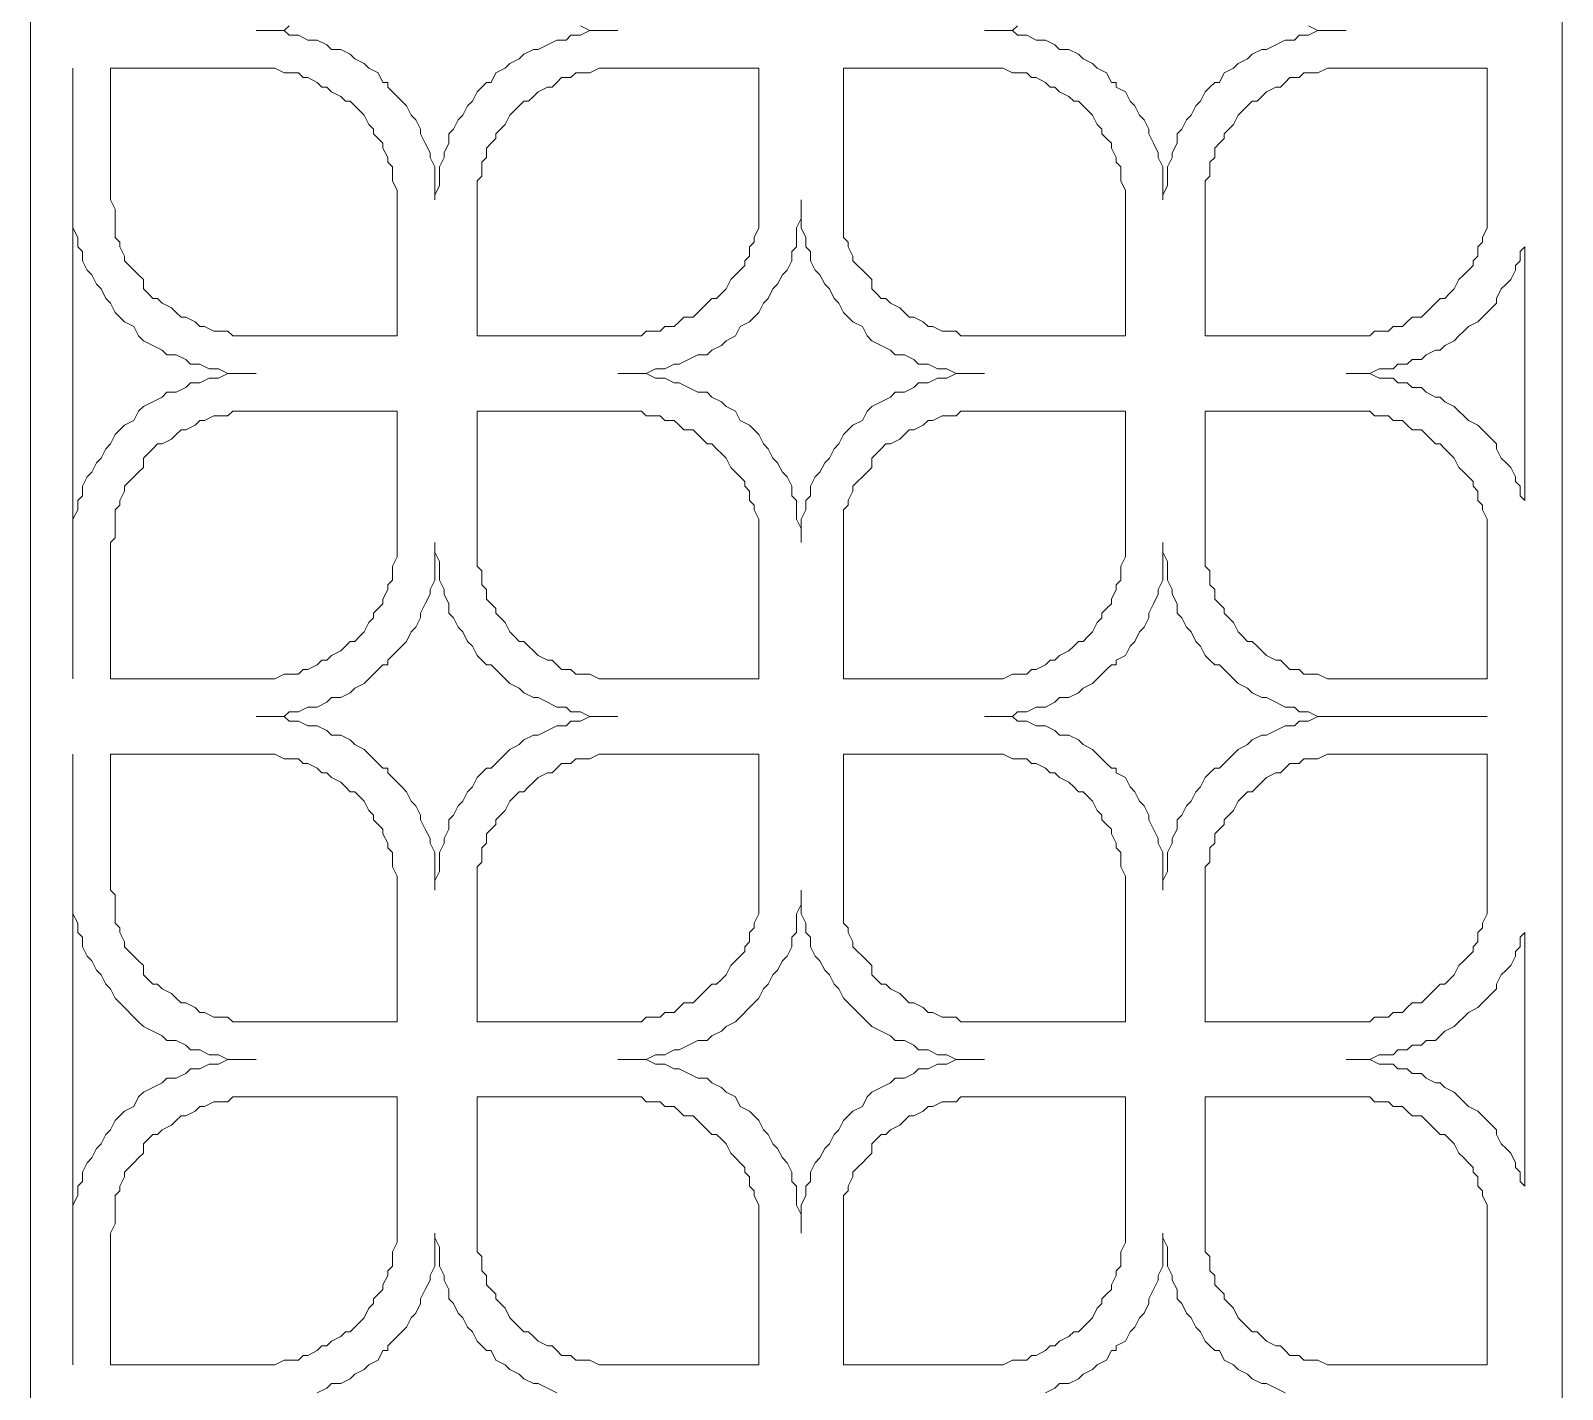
# Model space of a CAD drawing. Extents: x -66030 to 95157, y -13132 to 45879.
# Drawn here: x 18746 to 20019, y 25344 to 26474 of the extents above; entities that cross this region are included whole.
import ezdxf

# ---------------------------------------------------------------- set-up
doc = ezdxf.new("R2010")
doc.units = 0
doc.header["$LTSCALE"] = 100
doc.header["$MEASUREMENT"] = 0
doc.layers.get('0').update_dxf_attribs({"linetype": 'CONTINUOUS'})

msp = doc.modelspace()

# ---------------------------------------------------------------- linework, layer by layer
at = {"lineweight": 0}
for points in [[(18746.1, 26504.9), (18746.1, 26442.4), (18746.1, 25934.6), (18746.1, 25872.1), (18746.1, 25364.3), (18746.1, 25301.8)], [(20019.4, 25301.8), (20019.4, 25364.3), (20019.4, 25872.1), (20019.4, 25903.3), (20019.4, 25903.3), (20019.4, 25934.6), (20019.4, 26442.4), (20019.4, 26504.9)], [(19203.1, 26477.5), (19210.9, 26473.6), (19218.7, 26473.6), (19226.5, 26473.6), (19234.3, 26473.6), (19234.3, 26473.6), (19226.5, 26473.6), (19218.7, 26473.6), (19210.9, 26473.6), (19203.1, 26469.7), (19195.3, 26469.7), (19191.4, 26465.8), (19183.6, 26465.8), (19175.8, 26461.9), (19167.9, 26458), (19164, 26458), (19156.2, 26454.1), (19152.3, 26450.2), (19144.5, 26446.3), (19140.6, 26442.4), (19132.8, 26438.5), (19128.9, 26430.6), (19125, 26430.6), (19121.1, 26426.7), (19117.2, 26422.8), (19113.3, 26415), (19109.4, 26411.1), (19105.4, 26403.3), (19101.5, 26399.4), (19097.6, 26391.6), (19093.7, 26387.7), (19093.7, 26379.9), (19089.8, 26372.1), (19089.8, 26368.1), (19085.9, 26360.3), (19085.9, 26352.5), (19085.9, 26344.7), (19082, 26336.9), (19082, 26333), (19082, 26336.9), (19082, 26344.7), (19082, 26352.5), (19082, 26360.3), (19078.1, 26368.1), (19078.1, 26372.1), (19074.2, 26379.9), (19070.3, 26387.7), (19070.3, 26391.6), (19066.4, 26399.4), (19062.5, 26403.3), (19058.6, 26411.1), (19054.7, 26415), (19046.9, 26422.8), (19043, 26426.7), (19043, 26430.6), (19039, 26430.6), (19035.1, 26438.5), (19027.3, 26442.4), (19023.4, 26446.3), (19015.6, 26450.2), (19011.7, 26454.1), (19003.9, 26458), (18996.1, 26458), (18992.2, 26461.9), (18984.4, 26465.8), (18976.6, 26465.8), (18968.7, 26469.7), (18960.9, 26469.7), (18957, 26473.6), (18949.2, 26473.6), (18941.4, 26473.6), (18933.6, 26473.6), (18941.4, 26473.6), (18949.2, 26473.6), (18957, 26473.6), (18960.9, 26477.5)], [(19808.5, 26477.5), (19816.3, 26473.6), (19824.1, 26473.6), (19832, 26473.6), (19839.8, 26473.6), (19839.8, 26473.6), (19832, 26473.6), (19824.1, 26473.6), (19816.3, 26473.6), (19808.5, 26469.7), (19800.7, 26469.7), (19796.8, 26465.8), (19789, 26465.8), (19781.2, 26461.9), (19773.4, 26458), (19769.5, 26458), (19761.7, 26454.1), (19757.7, 26450.2), (19749.9, 26446.3), (19746, 26442.4), (19738.2, 26438.5), (19734.3, 26430.6), (19730.4, 26430.6), (19726.5, 26426.7), (19722.6, 26422.8), (19718.7, 26415), (19714.8, 26411.1), (19710.9, 26403.3), (19707, 26399.4), (19703.1, 26391.6), (19699.2, 26387.7), (19699.2, 26379.9), (19695.2, 26372.1), (19695.2, 26368.1), (19691.3, 26360.3), (19691.3, 26352.5), (19691.3, 26344.7), (19687.4, 26336.9), (19687.4, 26333), (19687.4, 26336.9), (19687.4, 26344.7), (19687.4, 26352.5), (19687.4, 26360.3), (19683.5, 26368.1), (19683.5, 26372.1), (19679.6, 26379.9), (19675.7, 26387.7), (19675.7, 26391.6), (19671.8, 26399.4), (19667.9, 26403.3), (19664, 26411.1), (19660.1, 26415), (19656.2, 26422.8), (19648.4, 26426.7), (19648.4, 26430.6), (19644.5, 26430.6), (19640.6, 26438.5), (19632.8, 26442.4), (19628.8, 26446.3), (19621, 26450.2), (19617.1, 26454.1), (19609.3, 26458), (19601.5, 26458), (19597.6, 26461.9), (19589.8, 26465.8), (19582, 26465.8), (19574.2, 26469.7), (19566.4, 26469.7), (19562.4, 26473.6), (19554.6, 26473.6), (19546.8, 26473.6), (19539, 26473.6), (19546.8, 26473.6), (19554.6, 26473.6), (19562.4, 26473.6), (19566.4, 26477.5)], [(19183.6, 25340.9), (19175.8, 25344.8), (19167.9, 25348.7), (19164, 25348.7), (19156.2, 25352.6), (19152.3, 25356.5), (19144.5, 25360.4), (19140.6, 25364.3), (19132.8, 25368.2), (19128.9, 25376), (19125, 25376), (19121.1, 25379.9), (19117.2, 25383.8), (19113.3, 25391.7), (19109.4, 25395.6), (19105.4, 25403.4), (19101.5, 25407.3), (19097.6, 25415.1), (19093.7, 25419), (19093.7, 25426.8), (19089.8, 25434.6), (19089.8, 25438.5), (19085.9, 25446.3), (19085.9, 25454.2), (19085.9, 25462), (19082, 25469.8), (19082, 25473.7), (19082, 25469.8), (19082, 25462), (19082, 25454.2), (19082, 25446.3), (19078.1, 25438.5), (19078.1, 25434.6), (19074.2, 25426.8), (19070.3, 25419), (19070.3, 25415.1), (19066.4, 25407.3), (19062.5, 25403.4), (19058.6, 25395.6), (19054.7, 25391.7), (19046.9, 25383.8), (19043, 25379.9), (19043, 25376), (19039, 25376), (19035.1, 25368.2), (19027.3, 25364.3), (19023.4, 25360.4), (19015.6, 25356.5), (19011.7, 25352.6), (19003.9, 25348.7), (18996.1, 25348.7), (18992.2, 25344.8), (18984.4, 25340.9)], [(19789, 25340.9), (19781.2, 25344.8), (19773.4, 25348.7), (19769.5, 25348.7), (19761.7, 25352.6), (19757.7, 25356.5), (19749.9, 25360.4), (19746, 25364.3), (19738.2, 25368.2), (19734.3, 25376), (19730.4, 25376), (19726.5, 25379.9), (19722.6, 25383.8), (19718.7, 25391.7), (19714.8, 25395.6), (19710.9, 25403.4), (19707, 25407.3), (19703.1, 25415.1), (19699.2, 25419), (19699.2, 25426.8), (19695.2, 25434.6), (19695.2, 25438.5), (19691.3, 25446.3), (19691.3, 25454.2), (19691.3, 25462), (19687.4, 25469.8), (19687.4, 25473.7), (19687.4, 25469.8), (19687.4, 25462), (19687.4, 25454.2), (19687.4, 25446.3), (19683.5, 25438.5), (19683.5, 25434.6), (19679.6, 25426.8), (19675.7, 25419), (19675.7, 25415.1), (19671.8, 25407.3), (19667.9, 25403.4), (19664, 25395.6), (19660.1, 25391.7), (19656.2, 25383.8), (19648.4, 25379.9), (19648.4, 25376), (19644.5, 25376), (19640.6, 25368.2), (19632.8, 25364.3), (19628.8, 25360.4), (19621, 25356.5), (19617.1, 25352.6), (19609.3, 25348.7), (19601.5, 25348.7), (19597.6, 25344.8), (19589.8, 25340.9)]]:
    msp.add_lwpolyline(points, dxfattribs=at)
for points in [[(18781.3, 26442.4), (18781.3, 26442.4), (18781.3, 26333), (18781.3, 26325.2), (18781.3, 26317.4), (18781.3, 26309.6), (18785.2, 26301.7), (18785.2, 26293.9), (18789.1, 26290), (18789.1, 26282.2), (18793, 26274.4), (18796.9, 26270.5), (18800.8, 26262.7), (18804.7, 26258.8), (18808.6, 26251), (18812.5, 26247.1), (18816.4, 26239.3), (18820.3, 26235.3), (18824.2, 26231.4), (18824.2, 26231.4), (18832, 26227.5), (18835.9, 26219.7), (18839.8, 26215.8), (18847.7, 26211.9), (18855.5, 26208), (18859.4, 26204.1), (18867.2, 26204.1), (18875, 26200.2), (18878.9, 26196.3), (18886.7, 26196.3), (18894.5, 26192.4), (18902.3, 26192.4), (18910.1, 26188.5), (18918, 26188.5), (18925.8, 26188.5), (18933.6, 26188.5), (18925.8, 26188.5), (18918, 26188.5), (18910.1, 26188.5), (18902.3, 26184.6), (18894.5, 26184.6), (18886.7, 26180.7), (18878.9, 26180.7), (18875, 26176.8), (18867.2, 26172.9), (18859.4, 26172.9), (18855.5, 26168.9), (18847.7, 26165), (18839.8, 26161.1), (18835.9, 26157.2), (18832, 26149.4), (18824.2, 26145.5), (18824.2, 26145.5), (18820.3, 26141.6), (18816.4, 26137.7), (18812.5, 26129.9), (18808.6, 26126), (18804.7, 26118.2), (18800.8, 26114.3), (18796.9, 26106.4), (18793, 26102.5), (18789.1, 26094.7), (18789.1, 26086.9), (18785.2, 26083), (18785.2, 26075.2), (18781.3, 26067.4), (18781.3, 26059.6), (18781.3, 26051.8), (18781.3, 26047.9), (18781.3, 25934.6), (18781.3, 25934.6), (18781.3, 26442.4)], [(18933.6, 26219.7), (19050.8, 26219.7), (19050.8, 26333), (19050.8, 26336.9), (19050.8, 26340.8), (19046.9, 26348.6), (19046.9, 26352.5), (19046.9, 26360.3), (19043, 26364.2), (19043, 26368.1), (19039, 26376), (19039, 26379.9), (19035.1, 26383.8), (19031.2, 26387.7), (19031.2, 26391.6), (19027.3, 26395.5), (19023.4, 26403.3), (19019.5, 26407.2), (19015.6, 26411.1), (19011.7, 26415), (19007.8, 26415), (19003.9, 26418.9), (18996.1, 26422.8), (18992.2, 26426.7), (18988.3, 26426.7), (18984.4, 26430.6), (18976.6, 26434.6), (18972.6, 26434.6), (18968.7, 26438.5), (18960.9, 26438.5), (18957, 26438.5), (18949.2, 26442.4), (18945.3, 26442.4), (18937.5, 26442.4), (18933.6, 26442.4), (18812.5, 26442.4), (18812.5, 26333), (18816.4, 26325.2), (18816.4, 26321.3), (18816.4, 26313.5), (18816.4, 26309.6), (18816.4, 26301.7), (18820.3, 26297.8), (18820.3, 26293.9), (18824.2, 26286.1), (18824.2, 26282.2), (18828.1, 26278.3), (18832, 26274.4), (18835.9, 26270.5), (18839.8, 26266.6), (18839.8, 26258.8), (18843.7, 26254.9), (18847.7, 26251), (18851.6, 26251), (18855.5, 26247.1), (18863.3, 26243.2), (18867.2, 26239.3), (18871.1, 26235.3), (18875, 26235.3), (18882.8, 26231.4), (18886.7, 26227.5), (18890.6, 26227.5), (18898.4, 26223.6), (18902.3, 26223.6), (18910.1, 26223.6), (18914.1, 26219.7), (18921.9, 26219.7), (18925.8, 26219.7), (18933.6, 26219.7)], [(19117.2, 26219.7), (19234.3, 26219.7), (19242.2, 26219.7), (19246.1, 26219.7), (19253.9, 26219.7), (19257.8, 26223.6), (19265.6, 26223.6), (19269.5, 26223.6), (19273.4, 26227.5), (19281.2, 26227.5), (19285.1, 26231.4), (19289, 26235.3), (19296.8, 26235.3), (19300.7, 26239.3), (19304.7, 26243.2), (19308.6, 26247.1), (19312.5, 26251), (19316.4, 26251), (19320.3, 26254.9), (19324.2, 26258.8), (19328.1, 26266.6), (19332, 26270.5), (19335.9, 26274.4), (19339.8, 26278.3), (19339.8, 26282.2), (19343.7, 26286.1), (19343.7, 26293.9), (19347.6, 26297.8), (19347.6, 26301.7), (19351.5, 26309.6), (19351.5, 26313.5), (19351.5, 26321.3), (19351.5, 26325.2), (19351.5, 26333), (19351.5, 26442.4), (19234.3, 26442.4), (19230.4, 26442.4), (19222.6, 26442.4), (19218.7, 26442.4), (19210.9, 26438.5), (19207, 26438.5), (19199.2, 26438.5), (19195.3, 26434.6), (19187.5, 26434.6), (19183.6, 26430.6), (19179.7, 26426.7), (19175.8, 26426.7), (19167.9, 26422.8), (19164, 26418.9), (19160.1, 26415), (19156.2, 26415), (19152.3, 26411.1), (19148.4, 26407.2), (19144.5, 26403.3), (19140.6, 26395.5), (19136.7, 26391.6), (19132.8, 26387.7), (19132.8, 26383.8), (19128.9, 26379.9), (19125, 26376), (19125, 26368.1), (19121.1, 26364.2), (19121.1, 26360.3), (19121.1, 26352.5), (19117.2, 26348.6), (19117.2, 26340.8), (19117.2, 26336.9), (19117.2, 26333), (19117.2, 26219.7)], [(19656.2, 26219.7), (19539, 26219.7), (19531.2, 26219.7), (19527.3, 26219.7), (19519.5, 26219.7), (19515.6, 26223.6), (19507.8, 26223.6), (19503.9, 26223.6), (19496, 26227.5), (19492.1, 26227.5), (19488.2, 26231.4), (19480.4, 26235.3), (19476.5, 26235.3), (19472.6, 26239.3), (19468.7, 26243.2), (19460.9, 26247.1), (19457, 26251), (19453.1, 26251), (19449.2, 26254.9), (19445.3, 26258.8), (19445.3, 26266.6), (19441.4, 26270.5), (19437.5, 26274.4), (19433.5, 26278.3), (19429.6, 26282.2), (19429.6, 26286.1), (19425.7, 26293.9), (19425.7, 26297.8), (19421.8, 26301.7), (19421.8, 26309.6), (19421.8, 26313.5), (19421.8, 26321.3), (19421.8, 26325.2), (19421.8, 26333), (19421.8, 26442.4), (19539, 26442.4), (19542.9, 26442.4), (19550.7, 26442.4), (19554.6, 26442.4), (19562.4, 26438.5), (19566.4, 26438.5), (19574.2, 26438.5), (19578.1, 26434.6), (19582, 26434.6), (19589.8, 26430.6), (19593.7, 26426.7), (19597.6, 26426.7), (19601.5, 26422.8), (19609.3, 26418.9), (19613.2, 26415), (19617.1, 26415), (19621, 26411.1), (19624.9, 26407.2), (19628.8, 26403.3), (19632.8, 26395.5), (19636.7, 26391.6), (19636.7, 26387.7), (19640.6, 26383.8), (19644.5, 26379.9), (19644.5, 26376), (19648.4, 26368.1), (19648.4, 26364.2), (19652.3, 26360.3), (19652.3, 26352.5), (19652.3, 26348.6), (19656.2, 26340.8), (19656.2, 26336.9), (19656.2, 26333), (19656.2, 26219.7)], [(19839.8, 26219.7), (19722.6, 26219.7), (19722.6, 26333), (19722.6, 26336.9), (19722.6, 26340.8), (19722.6, 26348.6), (19726.5, 26352.5), (19726.5, 26360.3), (19726.5, 26364.2), (19730.4, 26368.1), (19730.4, 26376), (19734.3, 26379.9), (19738.2, 26383.8), (19738.2, 26387.7), (19742.1, 26391.6), (19746, 26395.5), (19749.9, 26403.3), (19753.8, 26407.2), (19757.7, 26411.1), (19761.7, 26415), (19765.6, 26415), (19769.5, 26418.9), (19773.4, 26422.8), (19781.2, 26426.7), (19785.1, 26426.7), (19789, 26430.6), (19792.9, 26434.6), (19800.7, 26434.6), (19804.6, 26438.5), (19812.4, 26438.5), (19816.3, 26438.5), (19824.1, 26442.4), (19828.1, 26442.4), (19835.9, 26442.4), (19839.8, 26442.4), (19956.9, 26442.4), (19956.9, 26333), (19956.9, 26325.2), (19956.9, 26321.3), (19956.9, 26313.5), (19956.9, 26309.6), (19953, 26301.7), (19953, 26297.8), (19949.1, 26293.9), (19949.1, 26286.1), (19945.2, 26282.2), (19945.2, 26278.3), (19941.3, 26274.4), (19937.4, 26270.5), (19933.5, 26266.6), (19929.6, 26258.8), (19925.7, 26254.9), (19921.8, 26251), (19917.9, 26251), (19914, 26247.1), (19910.1, 26243.2), (19906.2, 26239.3), (19902.3, 26235.3), (19894.5, 26235.3), (19890.5, 26231.4), (19886.6, 26227.5), (19878.8, 26227.5), (19874.9, 26223.6), (19871, 26223.6), (19863.2, 26223.6), (19859.3, 26219.7), (19851.5, 26219.7), (19847.6, 26219.7), (19839.8, 26219.7)], [(19234.3, 26188.5), (19242.2, 26188.5), (19250, 26188.5), (19257.8, 26188.5), (19265.6, 26184.6), (19273.4, 26184.6), (19281.2, 26180.7), (19285.1, 26180.7), (19292.9, 26176.8), (19300.7, 26172.9), (19308.6, 26172.9), (19312.5, 26168.9), (19320.3, 26165), (19324.2, 26161.1), (19332, 26157.2), (19335.9, 26149.4), (19343.7, 26145.5), (19343.7, 26145.5), (19347.6, 26141.6), (19351.5, 26137.7), (19355.4, 26129.9), (19359.3, 26126), (19363.2, 26118.2), (19367.1, 26114.3), (19371.1, 26106.4), (19375, 26102.5), (19378.9, 26094.7), (19378.9, 26086.9), (19382.8, 26083), (19382.8, 26075.2), (19382.8, 26067.4), (19386.7, 26059.6), (19386.7, 26051.8), (19386.7, 26047.9), (19386.7, 26051.8), (19386.7, 26059.6), (19386.7, 26067.4), (19390.6, 26075.2), (19390.6, 26083), (19394.5, 26086.9), (19394.5, 26094.7), (19398.4, 26102.5), (19402.3, 26106.4), (19406.2, 26114.3), (19410.1, 26118.2), (19414, 26126), (19417.9, 26129.9), (19421.8, 26137.7), (19425.7, 26141.6), (19429.6, 26145.5), (19429.6, 26145.5), (19437.5, 26149.4), (19441.4, 26157.2), (19445.3, 26161.1), (19453.1, 26165), (19460.9, 26168.9), (19464.8, 26172.9), (19472.6, 26172.9), (19480.4, 26176.8), (19484.3, 26180.7), (19492.1, 26180.7), (19500, 26184.6), (19507.8, 26184.6), (19515.6, 26188.5), (19523.4, 26188.5), (19531.2, 26188.5), (19539, 26188.5), (19531.2, 26188.5), (19523.4, 26188.5), (19515.6, 26188.5), (19507.8, 26192.4), (19500, 26192.4), (19492.1, 26196.3), (19484.3, 26196.3), (19480.4, 26200.2), (19472.6, 26204.1), (19464.8, 26204.1), (19460.9, 26208), (19453.1, 26211.9), (19445.3, 26215.8), (19441.4, 26219.7), (19437.5, 26227.5), (19429.6, 26231.4), (19429.6, 26231.4), (19425.7, 26235.3), (19421.8, 26239.3), (19417.9, 26247.1), (19414, 26251), (19410.1, 26258.8), (19406.2, 26262.7), (19402.3, 26270.5), (19398.4, 26274.4), (19394.5, 26282.2), (19394.5, 26290), (19390.6, 26293.9), (19390.6, 26301.7), (19386.7, 26309.6), (19386.7, 26317.4), (19386.7, 26325.2), (19386.7, 26333), (19386.7, 26325.2), (19386.7, 26317.4), (19382.8, 26309.6), (19382.8, 26301.7), (19382.8, 26293.9), (19378.9, 26290), (19378.9, 26282.2), (19375, 26274.4), (19371.1, 26270.5), (19367.1, 26262.7), (19363.2, 26258.8), (19359.3, 26251), (19355.4, 26247.1), (19351.5, 26239.3), (19347.6, 26235.3), (19343.7, 26231.4), (19343.7, 26231.4), (19335.9, 26227.5), (19332, 26219.7), (19324.2, 26215.8), (19320.3, 26211.9), (19312.5, 26208), (19308.6, 26204.1), (19300.7, 26204.1), (19292.9, 26200.2), (19285.1, 26196.3), (19281.2, 26196.3), (19273.4, 26192.4), (19265.6, 26192.4), (19257.8, 26188.5), (19250, 26188.5), (19242.2, 26188.5), (19234.3, 26188.5)], [(19988.2, 26083), (19984.3, 26086.9), (19984.3, 26094.7), (19980.4, 26098.6), (19980.4, 26102.5), (19976.5, 26110.4), (19972.6, 26114.3), (19968.7, 26118.2), (19964.8, 26126), (19964.8, 26129.9), (19960.9, 26133.8), (19956.9, 26137.7), (19953, 26141.6), (19949.1, 26145.5), (19941.3, 26149.4), (19937.4, 26153.3), (19933.5, 26157.2), (19929.6, 26161.1), (19921.8, 26165), (19917.9, 26168.9), (19914, 26168.9), (19906.2, 26172.9), (19902.3, 26176.8), (19894.5, 26176.8), (19890.5, 26180.7), (19882.7, 26180.7), (19878.8, 26184.6), (19871, 26184.6), (19867.1, 26184.6), (19859.3, 26188.5), (19851.5, 26188.5), (19847.6, 26188.5), (19839.8, 26188.5), (19847.6, 26188.5), (19851.5, 26188.5), (19859.3, 26188.5), (19867.1, 26192.4), (19871, 26192.4), (19878.8, 26192.4), (19882.7, 26196.3), (19890.5, 26196.3), (19894.5, 26200.2), (19902.3, 26200.2), (19906.2, 26204.1), (19914, 26208), (19917.9, 26208), (19921.8, 26211.9), (19929.6, 26215.8), (19933.5, 26219.7), (19937.4, 26223.6), (19941.3, 26227.5), (19949.1, 26231.4), (19953, 26235.3), (19956.9, 26239.3), (19960.9, 26243.2), (19964.8, 26247.1), (19964.8, 26251), (19968.7, 26258.8), (19972.6, 26262.7), (19976.5, 26266.6), (19980.4, 26274.4), (19980.4, 26278.3), (19984.3, 26282.2), (19984.3, 26290), (19988.2, 26293.9), (19988.2, 26083)], [(18933.6, 26157.2), (19050.8, 26157.2), (19050.8, 26047.9), (19050.8, 26040), (19050.8, 26036.1), (19046.9, 26028.3), (19046.9, 26024.4), (19046.9, 26016.6), (19043, 26012.7), (19043, 26008.8), (19039, 26001), (19039, 25997.1), (19035.1, 25993.2), (19031.2, 25989.3), (19031.2, 25985.4), (19027.3, 25981.5), (19023.4, 25973.6), (19019.5, 25969.7), (19015.6, 25965.8), (19011.7, 25965.8), (19007.8, 25961.9), (19003.9, 25958), (18996.1, 25954.1), (18992.2, 25950.2), (18988.3, 25950.2), (18984.4, 25946.3), (18976.6, 25942.4), (18972.6, 25942.4), (18968.7, 25938.5), (18960.9, 25938.5), (18957, 25938.5), (18949.2, 25934.6), (18945.3, 25934.6), (18937.5, 25934.6), (18933.6, 25934.6), (18812.5, 25934.6), (18812.5, 26047.9), (18816.4, 26051.8), (18816.4, 26055.7), (18816.4, 26063.5), (18816.4, 26067.4), (18816.4, 26075.2), (18820.3, 26079.1), (18820.3, 26083), (18824.2, 26090.8), (18824.2, 26094.7), (18828.1, 26098.6), (18832, 26102.5), (18835.9, 26106.4), (18839.8, 26110.4), (18839.8, 26118.2), (18843.7, 26122.1), (18847.7, 26126), (18851.6, 26129.9), (18855.5, 26129.9), (18863.3, 26133.8), (18867.2, 26137.7), (18871.1, 26141.6), (18875, 26141.6), (18882.8, 26145.5), (18886.7, 26149.4), (18890.6, 26149.4), (18898.4, 26153.3), (18902.3, 26153.3), (18910.1, 26153.3), (18914.1, 26157.2), (18921.9, 26157.2), (18925.8, 26157.2), (18933.6, 26157.2)], [(19117.2, 26157.2), (19234.3, 26157.2), (19242.2, 26157.2), (19246.1, 26157.2), (19253.9, 26157.2), (19257.8, 26153.3), (19265.6, 26153.3), (19269.5, 26153.3), (19273.4, 26149.4), (19281.2, 26149.4), (19285.1, 26145.5), (19289, 26141.6), (19296.8, 26141.6), (19300.7, 26137.7), (19304.7, 26133.8), (19308.6, 26129.9), (19312.5, 26129.9), (19316.4, 26126), (19320.3, 26122.1), (19324.2, 26118.2), (19328.1, 26110.4), (19332, 26106.4), (19335.9, 26102.5), (19339.8, 26098.6), (19339.8, 26094.7), (19343.7, 26090.8), (19343.7, 26083), (19347.6, 26079.1), (19347.6, 26075.2), (19351.5, 26067.4), (19351.5, 26063.5), (19351.5, 26055.7), (19351.5, 26051.8), (19351.5, 26047.9), (19351.5, 25934.6), (19234.3, 25934.6), (19230.4, 25934.6), (19222.6, 25934.6), (19218.7, 25934.6), (19210.9, 25938.5), (19207, 25938.5), (19199.2, 25938.5), (19195.3, 25942.4), (19187.5, 25942.4), (19183.6, 25946.3), (19179.7, 25950.2), (19175.8, 25950.2), (19167.9, 25954.1), (19164, 25958), (19160.1, 25961.9), (19156.2, 25965.8), (19152.3, 25965.8), (19148.4, 25969.7), (19144.5, 25973.6), (19140.6, 25981.5), (19136.7, 25985.4), (19132.8, 25989.3), (19132.8, 25993.2), (19128.9, 25997.1), (19125, 26001), (19125, 26008.8), (19121.1, 26012.7), (19121.1, 26016.6), (19121.1, 26024.4), (19117.2, 26028.3), (19117.2, 26036.1), (19117.2, 26040), (19117.2, 26047.9), (19117.2, 26157.2)], [(19656.2, 26157.2), (19539, 26157.2), (19531.2, 26157.2), (19527.3, 26157.2), (19519.5, 26157.2), (19515.6, 26153.3), (19507.8, 26153.3), (19503.9, 26153.3), (19496, 26149.4), (19492.1, 26149.4), (19488.2, 26145.5), (19480.4, 26141.6), (19476.5, 26141.6), (19472.6, 26137.7), (19468.7, 26133.8), (19460.9, 26129.9), (19457, 26129.9), (19453.1, 26126), (19449.2, 26122.1), (19445.3, 26118.2), (19445.3, 26110.4), (19441.4, 26106.4), (19437.5, 26102.5), (19433.5, 26098.6), (19429.6, 26094.7), (19429.6, 26090.8), (19425.7, 26083), (19425.7, 26079.1), (19421.8, 26075.2), (19421.8, 26067.4), (19421.8, 26063.5), (19421.8, 26055.7), (19421.8, 26051.8), (19421.8, 26047.9), (19421.8, 25934.6), (19539, 25934.6), (19542.9, 25934.6), (19550.7, 25934.6), (19554.6, 25934.6), (19562.4, 25938.5), (19566.4, 25938.5), (19574.2, 25938.5), (19578.1, 25942.4), (19582, 25942.4), (19589.8, 25946.3), (19593.7, 25950.2), (19597.6, 25950.2), (19601.5, 25954.1), (19609.3, 25958), (19613.2, 25961.9), (19617.1, 25965.8), (19621, 25965.8), (19624.9, 25969.7), (19628.8, 25973.6), (19632.8, 25981.5), (19636.7, 25985.4), (19636.7, 25989.3), (19640.6, 25993.2), (19644.5, 25997.1), (19644.5, 26001), (19648.4, 26008.8), (19648.4, 26012.7), (19652.3, 26016.6), (19652.3, 26024.4), (19652.3, 26028.3), (19656.2, 26036.1), (19656.2, 26040), (19656.2, 26047.9), (19656.2, 26157.2)], [(19839.8, 26157.2), (19722.6, 26157.2), (19722.6, 26047.9), (19722.6, 26040), (19722.6, 26036.1), (19722.6, 26028.3), (19726.5, 26024.4), (19726.5, 26016.6), (19726.5, 26012.7), (19730.4, 26008.8), (19730.4, 26001), (19734.3, 25997.1), (19738.2, 25993.2), (19738.2, 25989.3), (19742.1, 25985.4), (19746, 25981.5), (19749.9, 25973.6), (19753.8, 25969.7), (19757.7, 25965.8), (19761.7, 25965.8), (19765.6, 25961.9), (19769.5, 25958), (19773.4, 25954.1), (19781.2, 25950.2), (19785.1, 25950.2), (19789, 25946.3), (19792.9, 25942.4), (19800.7, 25942.4), (19804.6, 25938.5), (19812.4, 25938.5), (19816.3, 25938.5), (19824.1, 25934.6), (19828.1, 25934.6), (19835.9, 25934.6), (19839.8, 25934.6), (19956.9, 25934.6), (19956.9, 26047.9), (19956.9, 26051.8), (19956.9, 26055.7), (19956.9, 26063.5), (19956.9, 26067.4), (19953, 26075.2), (19953, 26079.1), (19949.1, 26083), (19949.1, 26090.8), (19945.2, 26094.7), (19945.2, 26098.6), (19941.3, 26102.5), (19937.4, 26106.4), (19933.5, 26110.4), (19929.6, 26118.2), (19925.7, 26122.1), (19921.8, 26126), (19917.9, 26129.9), (19914, 26129.9), (19910.1, 26133.8), (19906.2, 26137.7), (19902.3, 26141.6), (19894.5, 26141.6), (19890.5, 26145.5), (19886.6, 26149.4), (19878.8, 26149.4), (19874.9, 26153.3), (19871, 26153.3), (19863.2, 26153.3), (19859.3, 26157.2), (19851.5, 26157.2), (19847.6, 26157.2), (19839.8, 26157.2)], [(18933.6, 25903.3), (18941.4, 25903.3), (18949.2, 25903.3), (18957, 25903.3), (18960.9, 25907.2), (18968.7, 25907.2), (18976.6, 25911.2), (18984.4, 25911.2), (18992.2, 25915.1), (18996.1, 25919), (19003.9, 25919), (19011.7, 25922.9), (19015.6, 25926.8), (19023.4, 25930.7), (19027.3, 25934.6), (19035.1, 25942.4), (19039, 25946.3), (19043, 25946.3), (19043, 25950.2), (19046.9, 25954.1), (19054.7, 25961.9), (19058.6, 25965.8), (19062.5, 25973.6), (19066.4, 25977.6), (19070.3, 25985.4), (19070.3, 25989.3), (19074.2, 25997.1), (19078.1, 26004.9), (19078.1, 26008.8), (19082, 26016.6), (19082, 26024.4), (19082, 26032.2), (19082, 26040), (19082, 26047.9), (19082, 26040), (19085.9, 26032.2), (19085.9, 26024.4), (19085.9, 26016.6), (19089.8, 26008.8), (19089.8, 26004.9), (19093.7, 25997.1), (19093.7, 25989.3), (19097.6, 25985.4), (19101.5, 25977.6), (19105.4, 25973.6), (19109.4, 25965.8), (19113.3, 25961.9), (19117.2, 25954.1), (19121.1, 25950.2), (19125, 25946.3), (19128.9, 25946.3), (19132.8, 25942.4), (19140.6, 25934.6), (19144.5, 25930.7), (19152.3, 25926.8), (19156.2, 25922.9), (19164, 25919), (19167.9, 25919), (19175.8, 25915.1), (19183.6, 25911.2), (19191.4, 25911.2), (19195.3, 25907.2), (19203.1, 25907.2), (19210.9, 25903.3), (19218.7, 25903.3), (19226.5, 25903.3), (19234.3, 25903.3), (19226.5, 25903.3), (19218.7, 25903.3), (19210.9, 25903.3), (19203.1, 25899.4), (19195.3, 25899.4), (19191.4, 25895.5), (19183.6, 25895.5), (19175.8, 25891.6), (19167.9, 25887.7), (19164, 25887.7), (19156.2, 25883.8), (19152.3, 25879.9), (19144.5, 25876), (19140.6, 25872.1), (19132.8, 25864.3), (19128.9, 25860.4), (19125, 25860.4), (19121.1, 25856.5), (19117.2, 25852.6), (19113.3, 25844.7), (19109.4, 25840.8), (19105.4, 25833), (19101.5, 25829.1), (19097.6, 25821.3), (19093.7, 25817.4), (19093.7, 25809.6), (19089.8, 25801.8), (19089.8, 25797.9), (19085.9, 25790.1), (19085.9, 25782.3), (19085.9, 25774.4), (19082, 25766.6), (19082, 25758.8), (19082, 25766.6), (19082, 25774.4), (19082, 25782.3), (19082, 25790.1), (19078.1, 25797.9), (19078.1, 25801.8), (19074.2, 25809.6), (19070.3, 25817.4), (19070.3, 25821.3), (19066.4, 25829.1), (19062.5, 25833), (19058.6, 25840.8), (19054.7, 25844.7), (19046.9, 25852.6), (19043, 25856.5), (19043, 25860.4), (19039, 25860.4), (19035.1, 25864.3), (19027.3, 25872.1), (19023.4, 25876), (19015.6, 25879.9), (19011.7, 25883.8), (19003.9, 25887.7), (18996.1, 25887.7), (18992.2, 25891.6), (18984.4, 25895.5), (18976.6, 25895.5), (18968.7, 25899.4), (18960.9, 25899.4), (18957, 25903.3), (18949.2, 25903.3), (18941.4, 25903.3), (18933.6, 25903.3)], [(19956.9, 25903.3), (19956.9, 25903.3), (19839.8, 25903.3), (19832, 25903.3), (19824.1, 25903.3), (19816.3, 25903.3), (19808.5, 25907.2), (19800.7, 25907.2), (19796.8, 25911.2), (19789, 25911.2), (19781.2, 25915.1), (19773.4, 25919), (19769.5, 25919), (19761.7, 25922.9), (19757.7, 25926.8), (19749.9, 25930.7), (19746, 25934.6), (19738.2, 25942.4), (19734.3, 25946.3), (19730.4, 25946.3), (19726.5, 25950.2), (19722.6, 25954.1), (19718.7, 25961.9), (19714.8, 25965.8), (19710.9, 25973.6), (19707, 25977.6), (19703.1, 25985.4), (19699.2, 25989.3), (19699.2, 25997.1), (19695.2, 26004.9), (19695.2, 26008.8), (19691.3, 26016.6), (19691.3, 26024.4), (19691.3, 26032.2), (19687.4, 26040), (19687.4, 26047.9), (19687.4, 26040), (19687.4, 26032.2), (19687.4, 26024.4), (19687.4, 26016.6), (19683.5, 26008.8), (19683.5, 26004.9), (19679.6, 25997.1), (19675.7, 25989.3), (19675.7, 25985.4), (19671.8, 25977.6), (19667.9, 25973.6), (19664, 25965.8), (19660.1, 25961.9), (19656.2, 25954.1), (19648.4, 25950.2), (19648.4, 25946.3), (19644.5, 25946.3), (19640.6, 25942.4), (19632.8, 25934.6), (19628.8, 25930.7), (19621, 25926.8), (19617.1, 25922.9), (19609.3, 25919), (19601.5, 25919), (19597.6, 25915.1), (19589.8, 25911.2), (19582, 25911.2), (19574.2, 25907.2), (19566.4, 25907.2), (19562.4, 25903.3), (19554.6, 25903.3), (19546.8, 25903.3), (19539, 25903.3), (19546.8, 25903.3), (19554.6, 25903.3), (19562.4, 25903.3), (19566.4, 25899.4), (19574.2, 25899.4), (19582, 25895.5), (19589.8, 25895.5), (19597.6, 25891.6), (19601.5, 25887.7), (19609.3, 25887.7), (19617.1, 25883.8), (19621, 25879.9), (19628.8, 25876), (19632.8, 25872.1), (19640.6, 25864.3), (19644.5, 25860.4), (19648.4, 25860.4), (19648.4, 25856.5), (19656.2, 25852.6), (19660.1, 25844.7), (19664, 25840.8), (19667.9, 25833), (19671.8, 25829.1), (19675.7, 25821.3), (19675.7, 25817.4), (19679.6, 25809.6), (19683.5, 25801.8), (19683.5, 25797.9), (19687.4, 25790.1), (19687.4, 25782.3), (19687.4, 25774.4), (19687.4, 25766.6), (19687.4, 25758.8), (19687.4, 25766.6), (19691.3, 25774.4), (19691.3, 25782.3), (19691.3, 25790.1), (19695.2, 25797.9), (19695.2, 25801.8), (19699.2, 25809.6), (19699.2, 25817.4), (19703.1, 25821.3), (19707, 25829.1), (19710.9, 25833), (19714.8, 25840.8), (19718.7, 25844.7), (19722.6, 25852.6), (19726.5, 25856.5), (19730.4, 25860.4), (19734.3, 25860.4), (19738.2, 25864.3), (19746, 25872.1), (19749.9, 25876), (19757.7, 25879.9), (19761.7, 25883.8), (19769.5, 25887.7), (19773.4, 25887.7), (19781.2, 25891.6), (19789, 25895.5), (19796.8, 25895.5), (19800.7, 25899.4), (19808.5, 25899.4), (19816.3, 25903.3), (19824.1, 25903.3), (19832, 25903.3), (19839.8, 25903.3), (19956.9, 25903.3)], [(18781.3, 25872.1), (18781.3, 25872.1), (18781.3, 25758.8), (18781.3, 25754.9), (18781.3, 25747.1), (18781.3, 25739.3), (18785.2, 25731.5), (18785.2, 25723.7), (18789.1, 25719.8), (18789.1, 25711.9), (18793, 25704.1), (18796.9, 25700.2), (18800.8, 25692.4), (18804.7, 25688.5), (18808.6, 25680.7), (18812.5, 25676.8), (18816.4, 25669), (18820.3, 25665.1), (18824.2, 25661.2), (18824.2, 25661.2), (18832, 25653.4), (18835.9, 25649.5), (18839.8, 25645.5), (18847.7, 25641.6), (18855.5, 25637.7), (18859.4, 25633.8), (18867.2, 25633.8), (18875, 25629.9), (18878.9, 25626), (18886.7, 25626), (18894.5, 25622.1), (18902.3, 25622.1), (18910.1, 25618.2), (18918, 25618.2), (18925.8, 25618.2), (18933.6, 25618.2), (18925.8, 25618.2), (18918, 25618.2), (18910.1, 25618.2), (18902.3, 25614.3), (18894.5, 25614.3), (18886.7, 25610.4), (18878.9, 25610.4), (18875, 25606.5), (18867.2, 25602.6), (18859.4, 25602.6), (18855.5, 25598.7), (18847.7, 25594.8), (18839.8, 25590.9), (18835.9, 25587), (18832, 25579.1), (18824.2, 25575.2), (18824.2, 25575.2), (18820.3, 25571.3), (18816.4, 25567.4), (18812.5, 25559.6), (18808.6, 25555.7), (18804.7, 25547.9), (18800.8, 25544), (18796.9, 25536.2), (18793, 25532.3), (18789.1, 25524.5), (18789.1, 25516.6), (18785.2, 25512.7), (18785.2, 25504.9), (18781.3, 25497.1), (18781.3, 25489.3), (18781.3, 25481.5), (18781.3, 25473.7), (18781.3, 25364.3), (18781.3, 25364.3), (18781.3, 25872.1)], [(19050.8, 25649.5), (18933.6, 25649.5), (18925.8, 25649.5), (18921.9, 25649.5), (18914.1, 25649.5), (18910.1, 25653.4), (18902.3, 25653.4), (18898.4, 25653.4), (18890.6, 25657.3), (18886.7, 25657.3), (18882.8, 25661.2), (18875, 25665.1), (18871.1, 25665.1), (18867.2, 25669), (18863.3, 25672.9), (18855.5, 25676.8), (18851.6, 25680.7), (18847.7, 25680.7), (18843.7, 25684.6), (18839.8, 25688.5), (18839.8, 25696.3), (18835.9, 25700.2), (18832, 25704.1), (18828.1, 25708), (18824.2, 25711.9), (18824.2, 25715.9), (18820.3, 25723.7), (18820.3, 25727.6), (18816.4, 25731.5), (18816.4, 25739.3), (18816.4, 25743.2), (18816.4, 25751), (18816.4, 25754.9), (18812.5, 25758.8), (18812.5, 25872.1), (18933.6, 25872.1), (18937.5, 25872.1), (18945.3, 25872.1), (18949.2, 25872.1), (18957, 25868.2), (18960.9, 25868.2), (18968.7, 25868.2), (18972.6, 25864.3), (18976.6, 25864.3), (18984.4, 25860.4), (18988.3, 25856.5), (18992.2, 25856.5), (18996.1, 25852.6), (19003.9, 25848.7), (19007.8, 25844.7), (19011.7, 25840.8), (19015.6, 25840.8), (19019.5, 25836.9), (19023.4, 25833), (19027.3, 25825.2), (19031.2, 25821.3), (19031.2, 25817.4), (19035.1, 25813.5), (19039, 25809.6), (19039, 25805.7), (19043, 25797.9), (19043, 25794), (19046.9, 25790.1), (19046.9, 25782.3), (19046.9, 25778.3), (19050.8, 25770.5), (19050.8, 25766.6), (19050.8, 25758.8), (19050.8, 25649.5)], [(19351.5, 25872.1), (19351.5, 25758.8), (19351.5, 25754.9), (19351.5, 25751), (19351.5, 25743.2), (19351.5, 25739.3), (19347.6, 25731.5), (19347.6, 25727.6), (19343.7, 25723.7), (19343.7, 25715.9), (19339.8, 25711.9), (19339.8, 25708), (19335.9, 25704.1), (19332, 25700.2), (19328.1, 25696.3), (19324.2, 25688.5), (19320.3, 25684.6), (19316.4, 25680.7), (19312.5, 25680.7), (19308.6, 25676.8), (19304.7, 25672.9), (19300.7, 25669), (19296.8, 25665.1), (19289, 25665.1), (19285.1, 25661.2), (19281.2, 25657.3), (19273.4, 25657.3), (19269.5, 25653.4), (19265.6, 25653.4), (19257.8, 25653.4), (19253.9, 25649.5), (19246.1, 25649.5), (19242.2, 25649.5), (19234.3, 25649.5), (19117.2, 25649.5), (19117.2, 25758.8), (19117.2, 25766.6), (19117.2, 25770.5), (19117.2, 25778.3), (19121.1, 25782.3), (19121.1, 25790.1), (19121.1, 25794), (19125, 25797.9), (19125, 25805.7), (19128.9, 25809.6), (19132.8, 25813.5), (19132.8, 25817.4), (19136.7, 25821.3), (19140.6, 25825.2), (19144.5, 25833), (19148.4, 25836.9), (19152.3, 25840.8), (19156.2, 25840.8), (19160.1, 25844.7), (19164, 25848.7), (19167.9, 25852.6), (19175.8, 25856.5), (19179.7, 25856.5), (19183.6, 25860.4), (19187.5, 25864.3), (19195.3, 25864.3), (19199.2, 25868.2), (19207, 25868.2), (19210.9, 25868.2), (19218.7, 25872.1), (19222.6, 25872.1), (19230.4, 25872.1), (19234.3, 25872.1), (19351.5, 25872.1)], [(19421.8, 25872.1), (19421.8, 25758.8), (19421.8, 25754.9), (19421.8, 25751), (19421.8, 25743.2), (19421.8, 25739.3), (19421.8, 25731.5), (19425.7, 25727.6), (19425.7, 25723.7), (19429.6, 25715.9), (19429.6, 25711.9), (19433.5, 25708), (19437.5, 25704.1), (19441.4, 25700.2), (19445.3, 25696.3), (19445.3, 25688.5), (19449.2, 25684.6), (19453.1, 25680.7), (19457, 25680.7), (19460.9, 25676.8), (19468.7, 25672.9), (19472.6, 25669), (19476.5, 25665.1), (19480.4, 25665.1), (19488.2, 25661.2), (19492.1, 25657.3), (19496, 25657.3), (19503.9, 25653.4), (19507.8, 25653.4), (19515.6, 25653.4), (19519.5, 25649.5), (19527.3, 25649.5), (19531.2, 25649.5), (19539, 25649.5), (19656.2, 25649.5), (19656.2, 25758.8), (19656.2, 25766.6), (19656.2, 25770.5), (19652.3, 25778.3), (19652.3, 25782.3), (19652.3, 25790.1), (19648.4, 25794), (19648.4, 25797.9), (19644.5, 25805.7), (19644.5, 25809.6), (19640.6, 25813.5), (19636.7, 25817.4), (19636.7, 25821.3), (19632.8, 25825.2), (19628.8, 25833), (19624.9, 25836.9), (19621, 25840.8), (19617.1, 25840.8), (19613.2, 25844.7), (19609.3, 25848.7), (19601.5, 25852.6), (19597.6, 25856.5), (19593.7, 25856.5), (19589.8, 25860.4), (19582, 25864.3), (19578.1, 25864.3), (19574.2, 25868.2), (19566.4, 25868.2), (19562.4, 25868.2), (19554.6, 25872.1), (19550.7, 25872.1), (19542.9, 25872.1), (19539, 25872.1), (19421.8, 25872.1)], [(19722.6, 25649.5), (19839.8, 25649.5), (19847.6, 25649.5), (19851.5, 25649.5), (19859.3, 25649.5), (19863.2, 25653.4), (19871, 25653.4), (19874.9, 25653.4), (19878.8, 25657.3), (19886.6, 25657.3), (19890.5, 25661.2), (19894.5, 25665.1), (19902.3, 25665.1), (19906.2, 25669), (19910.1, 25672.9), (19914, 25676.8), (19917.9, 25680.7), (19921.8, 25680.7), (19925.7, 25684.6), (19929.6, 25688.5), (19933.5, 25696.3), (19937.4, 25700.2), (19941.3, 25704.1), (19945.2, 25708), (19945.2, 25711.9), (19949.1, 25715.9), (19949.1, 25723.7), (19953, 25727.6), (19953, 25731.5), (19956.9, 25739.3), (19956.9, 25743.2), (19956.9, 25751), (19956.9, 25754.9), (19956.9, 25758.8), (19956.9, 25872.1), (19839.8, 25872.1), (19835.9, 25872.1), (19828.1, 25872.1), (19824.1, 25872.1), (19816.3, 25868.2), (19812.4, 25868.2), (19804.6, 25868.2), (19800.7, 25864.3), (19792.9, 25864.3), (19789, 25860.4), (19785.1, 25856.5), (19781.2, 25856.5), (19773.4, 25852.6), (19769.5, 25848.7), (19765.6, 25844.7), (19761.7, 25840.8), (19757.7, 25840.8), (19753.8, 25836.9), (19749.9, 25833), (19746, 25825.2), (19742.1, 25821.3), (19738.2, 25817.4), (19738.2, 25813.5), (19734.3, 25809.6), (19730.4, 25805.7), (19730.4, 25797.9), (19726.5, 25794), (19726.5, 25790.1), (19726.5, 25782.3), (19722.6, 25778.3), (19722.6, 25770.5), (19722.6, 25766.6), (19722.6, 25758.8), (19722.6, 25649.5)], [(19539, 25618.2), (19531.2, 25618.2), (19523.4, 25618.2), (19515.6, 25618.2), (19507.8, 25622.1), (19500, 25622.1), (19492.1, 25626), (19484.3, 25626), (19480.4, 25629.9), (19472.6, 25633.8), (19464.8, 25633.8), (19460.9, 25637.7), (19453.1, 25641.6), (19445.3, 25645.5), (19441.4, 25649.5), (19437.5, 25653.4), (19429.6, 25661.2), (19429.6, 25661.2), (19425.7, 25665.1), (19421.8, 25669), (19417.9, 25676.8), (19414, 25680.7), (19410.1, 25688.5), (19406.2, 25692.4), (19402.3, 25700.2), (19398.4, 25704.1), (19394.5, 25711.9), (19394.5, 25719.8), (19390.6, 25723.7), (19390.6, 25731.5), (19386.7, 25739.3), (19386.7, 25747.1), (19386.7, 25754.9), (19386.7, 25758.8), (19386.7, 25754.9), (19386.7, 25747.1), (19382.8, 25739.3), (19382.8, 25731.5), (19382.8, 25723.7), (19378.9, 25719.8), (19378.9, 25711.9), (19375, 25704.1), (19371.1, 25700.2), (19367.1, 25692.4), (19363.2, 25688.5), (19359.3, 25680.7), (19355.4, 25676.8), (19351.5, 25669), (19347.6, 25665.1), (19343.7, 25661.2), (19343.7, 25661.2), (19335.9, 25653.4), (19332, 25649.5), (19324.2, 25645.5), (19320.3, 25641.6), (19312.5, 25637.7), (19308.6, 25633.8), (19300.7, 25633.8), (19292.9, 25629.9), (19285.1, 25626), (19281.2, 25626), (19273.4, 25622.1), (19265.6, 25622.1), (19257.8, 25618.2), (19250, 25618.2), (19242.2, 25618.2), (19234.3, 25618.2), (19242.2, 25618.2), (19250, 25618.2), (19257.8, 25618.2), (19265.6, 25614.3), (19273.4, 25614.3), (19281.2, 25610.4), (19285.1, 25610.4), (19292.9, 25606.5), (19300.7, 25602.6), (19308.6, 25602.6), (19312.5, 25598.7), (19320.3, 25594.8), (19324.2, 25590.9), (19332, 25587), (19335.9, 25579.1), (19343.7, 25575.2), (19343.7, 25575.2), (19347.6, 25571.3), (19351.5, 25567.4), (19355.4, 25559.6), (19359.3, 25555.7), (19363.2, 25547.9), (19367.1, 25544), (19371.1, 25536.2), (19375, 25532.3), (19378.9, 25524.5), (19378.9, 25516.6), (19382.8, 25512.7), (19382.8, 25504.9), (19382.8, 25497.1), (19386.7, 25489.3), (19386.7, 25481.5), (19386.7, 25473.7), (19386.7, 25481.5), (19386.7, 25489.3), (19386.7, 25497.1), (19390.6, 25504.9), (19390.6, 25512.7), (19394.5, 25516.6), (19394.5, 25524.5), (19398.4, 25532.3), (19402.3, 25536.2), (19406.2, 25544), (19410.1, 25547.9), (19414, 25555.7), (19417.9, 25559.6), (19421.8, 25567.4), (19425.7, 25571.3), (19429.6, 25575.2), (19429.6, 25575.2), (19437.5, 25579.1), (19441.4, 25587), (19445.3, 25590.9), (19453.1, 25594.8), (19460.9, 25598.7), (19464.8, 25602.6), (19472.6, 25602.6), (19480.4, 25606.5), (19484.3, 25610.4), (19492.1, 25610.4), (19500, 25614.3), (19507.8, 25614.3), (19515.6, 25618.2), (19523.4, 25618.2), (19531.2, 25618.2), (19539, 25618.2)], [(19988.2, 25512.7), (19984.3, 25516.6), (19984.3, 25524.5), (19980.4, 25528.4), (19980.4, 25532.3), (19976.5, 25540.1), (19972.6, 25544), (19968.7, 25547.9), (19964.8, 25555.7), (19964.8, 25559.6), (19960.9, 25563.5), (19956.9, 25567.4), (19953, 25571.3), (19949.1, 25575.2), (19941.3, 25579.1), (19937.4, 25583), (19933.5, 25587), (19929.6, 25590.9), (19921.8, 25594.8), (19917.9, 25598.7), (19914, 25598.7), (19906.2, 25602.6), (19902.3, 25606.5), (19894.5, 25606.5), (19890.5, 25610.4), (19882.7, 25610.4), (19878.8, 25614.3), (19871, 25614.3), (19867.1, 25614.3), (19859.3, 25618.2), (19851.5, 25618.2), (19847.6, 25618.2), (19839.8, 25618.2), (19847.6, 25618.2), (19851.5, 25618.2), (19859.3, 25618.2), (19867.1, 25622.1), (19871, 25622.1), (19878.8, 25622.1), (19882.7, 25626), (19890.5, 25626), (19894.5, 25629.9), (19902.3, 25629.9), (19906.2, 25633.8), (19914, 25633.8), (19917.9, 25637.7), (19921.8, 25641.6), (19929.6, 25645.5), (19933.5, 25649.5), (19937.4, 25653.4), (19941.3, 25657.3), (19949.1, 25661.2), (19953, 25665.1), (19956.9, 25669), (19960.9, 25672.9), (19964.8, 25676.8), (19964.8, 25680.7), (19968.7, 25688.5), (19972.6, 25692.4), (19976.5, 25696.3), (19980.4, 25704.1), (19980.4, 25708), (19984.3, 25711.9), (19984.3, 25719.8), (19988.2, 25723.7), (19988.2, 25512.7)], [(19050.8, 25587), (18933.6, 25587), (18925.8, 25587), (18921.9, 25587), (18914.1, 25587), (18910.1, 25583), (18902.3, 25583), (18898.4, 25583), (18890.6, 25579.1), (18886.7, 25579.1), (18882.8, 25575.2), (18875, 25571.3), (18871.1, 25571.3), (18867.2, 25567.4), (18863.3, 25563.5), (18855.5, 25559.6), (18851.6, 25555.7), (18847.7, 25555.7), (18843.7, 25551.8), (18839.8, 25547.9), (18839.8, 25540.1), (18835.9, 25536.2), (18832, 25532.3), (18828.1, 25528.4), (18824.2, 25524.5), (18824.2, 25520.6), (18820.3, 25512.7), (18820.3, 25508.8), (18816.4, 25504.9), (18816.4, 25497.1), (18816.4, 25493.2), (18816.4, 25485.4), (18816.4, 25481.5), (18812.5, 25473.7), (18812.5, 25364.3), (18933.6, 25364.3), (18937.5, 25364.3), (18945.3, 25364.3), (18949.2, 25364.3), (18957, 25368.2), (18960.9, 25368.2), (18968.7, 25368.2), (18972.6, 25372.1), (18976.6, 25372.1), (18984.4, 25376), (18988.3, 25379.9), (18992.2, 25379.9), (18996.1, 25383.8), (19003.9, 25387.8), (19007.8, 25391.7), (19011.7, 25391.7), (19015.6, 25395.6), (19019.5, 25399.5), (19023.4, 25403.4), (19027.3, 25411.2), (19031.2, 25415.1), (19031.2, 25419), (19035.1, 25422.9), (19039, 25426.8), (19039, 25430.7), (19043, 25438.5), (19043, 25442.4), (19046.9, 25446.3), (19046.9, 25454.2), (19046.9, 25458.1), (19050.8, 25465.9), (19050.8, 25469.8), (19050.8, 25473.7), (19050.8, 25587)], [(19351.5, 25364.3), (19351.5, 25473.7), (19351.5, 25481.5), (19351.5, 25485.4), (19351.5, 25493.2), (19351.5, 25497.1), (19347.6, 25504.9), (19347.6, 25508.8), (19343.7, 25512.7), (19343.7, 25520.6), (19339.8, 25524.5), (19339.8, 25528.4), (19335.9, 25532.3), (19332, 25536.2), (19328.1, 25540.1), (19324.2, 25547.9), (19320.3, 25551.8), (19316.4, 25555.7), (19312.5, 25555.7), (19308.6, 25559.6), (19304.7, 25563.5), (19300.7, 25567.4), (19296.8, 25571.3), (19289, 25571.3), (19285.1, 25575.2), (19281.2, 25579.1), (19273.4, 25579.1), (19269.5, 25583), (19265.6, 25583), (19257.8, 25583), (19253.9, 25587), (19246.1, 25587), (19242.2, 25587), (19234.3, 25587), (19117.2, 25587), (19117.2, 25473.7), (19117.2, 25469.8), (19117.2, 25465.9), (19117.2, 25458.1), (19121.1, 25454.2), (19121.1, 25446.3), (19121.1, 25442.4), (19125, 25438.5), (19125, 25430.7), (19128.9, 25426.8), (19132.8, 25422.9), (19132.8, 25419), (19136.7, 25415.1), (19140.6, 25411.2), (19144.5, 25403.4), (19148.4, 25399.5), (19152.3, 25395.6), (19156.2, 25391.7), (19160.1, 25391.7), (19164, 25387.8), (19167.9, 25383.8), (19175.8, 25379.9), (19179.7, 25379.9), (19183.6, 25376), (19187.5, 25372.1), (19195.3, 25372.1), (19199.2, 25368.2), (19207, 25368.2), (19210.9, 25368.2), (19218.7, 25364.3), (19222.6, 25364.3), (19230.4, 25364.3), (19234.3, 25364.3), (19351.5, 25364.3)], [(19421.8, 25364.3), (19421.8, 25473.7), (19421.8, 25481.5), (19421.8, 25485.4), (19421.8, 25493.2), (19421.8, 25497.1), (19421.8, 25504.9), (19425.7, 25508.8), (19425.7, 25512.7), (19429.6, 25520.6), (19429.6, 25524.5), (19433.5, 25528.4), (19437.5, 25532.3), (19441.4, 25536.2), (19445.3, 25540.1), (19445.3, 25547.9), (19449.2, 25551.8), (19453.1, 25555.7), (19457, 25555.7), (19460.9, 25559.6), (19468.7, 25563.5), (19472.6, 25567.4), (19476.5, 25571.3), (19480.4, 25571.3), (19488.2, 25575.2), (19492.1, 25579.1), (19496, 25579.1), (19503.9, 25583), (19507.8, 25583), (19515.6, 25583), (19519.5, 25587), (19527.3, 25587), (19531.2, 25587), (19539, 25587), (19656.2, 25587), (19656.2, 25473.7), (19656.2, 25469.8), (19656.2, 25465.9), (19652.3, 25458.1), (19652.3, 25454.2), (19652.3, 25446.3), (19648.4, 25442.4), (19648.4, 25438.5), (19644.5, 25430.7), (19644.5, 25426.8), (19640.6, 25422.9), (19636.7, 25419), (19636.7, 25415.1), (19632.8, 25411.2), (19628.8, 25403.4), (19624.9, 25399.5), (19621, 25395.6), (19617.1, 25391.7), (19613.2, 25391.7), (19609.3, 25387.8), (19601.5, 25383.8), (19597.6, 25379.9), (19593.7, 25379.9), (19589.8, 25376), (19582, 25372.1), (19578.1, 25372.1), (19574.2, 25368.2), (19566.4, 25368.2), (19562.4, 25368.2), (19554.6, 25364.3), (19550.7, 25364.3), (19542.9, 25364.3), (19539, 25364.3), (19421.8, 25364.3)], [(19722.6, 25587), (19839.8, 25587), (19847.6, 25587), (19851.5, 25587), (19859.3, 25587), (19863.2, 25583), (19871, 25583), (19874.9, 25583), (19878.8, 25579.1), (19886.6, 25579.1), (19890.5, 25575.2), (19894.5, 25571.3), (19902.3, 25571.3), (19906.2, 25567.4), (19910.1, 25563.5), (19914, 25559.6), (19917.9, 25555.7), (19921.8, 25555.7), (19925.7, 25551.8), (19929.6, 25547.9), (19933.5, 25540.1), (19937.4, 25536.2), (19941.3, 25532.3), (19945.2, 25528.4), (19945.2, 25524.5), (19949.1, 25520.6), (19949.1, 25512.7), (19953, 25508.8), (19953, 25504.9), (19956.9, 25497.1), (19956.9, 25493.2), (19956.9, 25485.4), (19956.9, 25481.5), (19956.9, 25473.7), (19956.9, 25364.3), (19839.8, 25364.3), (19835.9, 25364.3), (19828.1, 25364.3), (19824.1, 25364.3), (19816.3, 25368.2), (19812.4, 25368.2), (19804.6, 25368.2), (19800.7, 25372.1), (19792.9, 25372.1), (19789, 25376), (19785.1, 25379.9), (19781.2, 25379.9), (19773.4, 25383.8), (19769.5, 25387.8), (19765.6, 25391.7), (19761.7, 25391.7), (19757.7, 25395.6), (19753.8, 25399.5), (19749.9, 25403.4), (19746, 25411.2), (19742.1, 25415.1), (19738.2, 25419), (19738.2, 25422.9), (19734.3, 25426.8), (19730.4, 25430.7), (19730.4, 25438.5), (19726.5, 25442.4), (19726.5, 25446.3), (19726.5, 25454.2), (19722.6, 25458.1), (19722.6, 25465.9), (19722.6, 25469.8), (19722.6, 25473.7), (19722.6, 25587)]]:
    msp.add_lwpolyline(points, close=True, dxfattribs=at)

doc.saveas('drawing.dxf')
